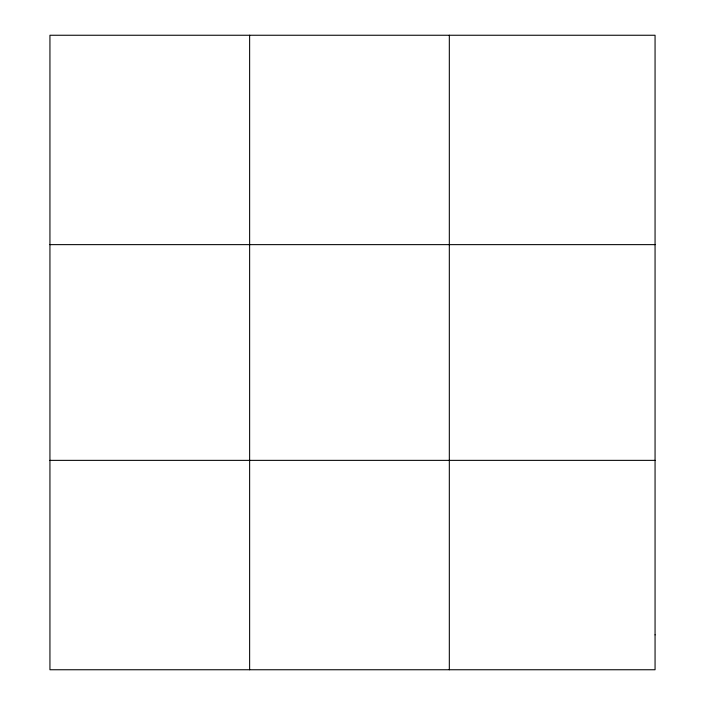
<?xml version="1.0" encoding="UTF-8"?>
<svg xmlns="http://www.w3.org/2000/svg" width="705" height="705" viewBox="0 0 705 705"><rect width="100%" height="100%" fill="white"/><g stroke="black" fill="none" stroke-linecap="round" stroke-linejoin="round"><path stroke-width="1.06" d="M249.632 35.25L249.632 669.75M449.323 35.25L449.323 669.75M49.94 244.635L655.06 244.635M49.94 460.365L655.06 460.365M655.06 634.852L655.06 669.75L49.94 669.75L49.94 35.25L655.06 35.25L655.06 634.852"/></g></svg>
